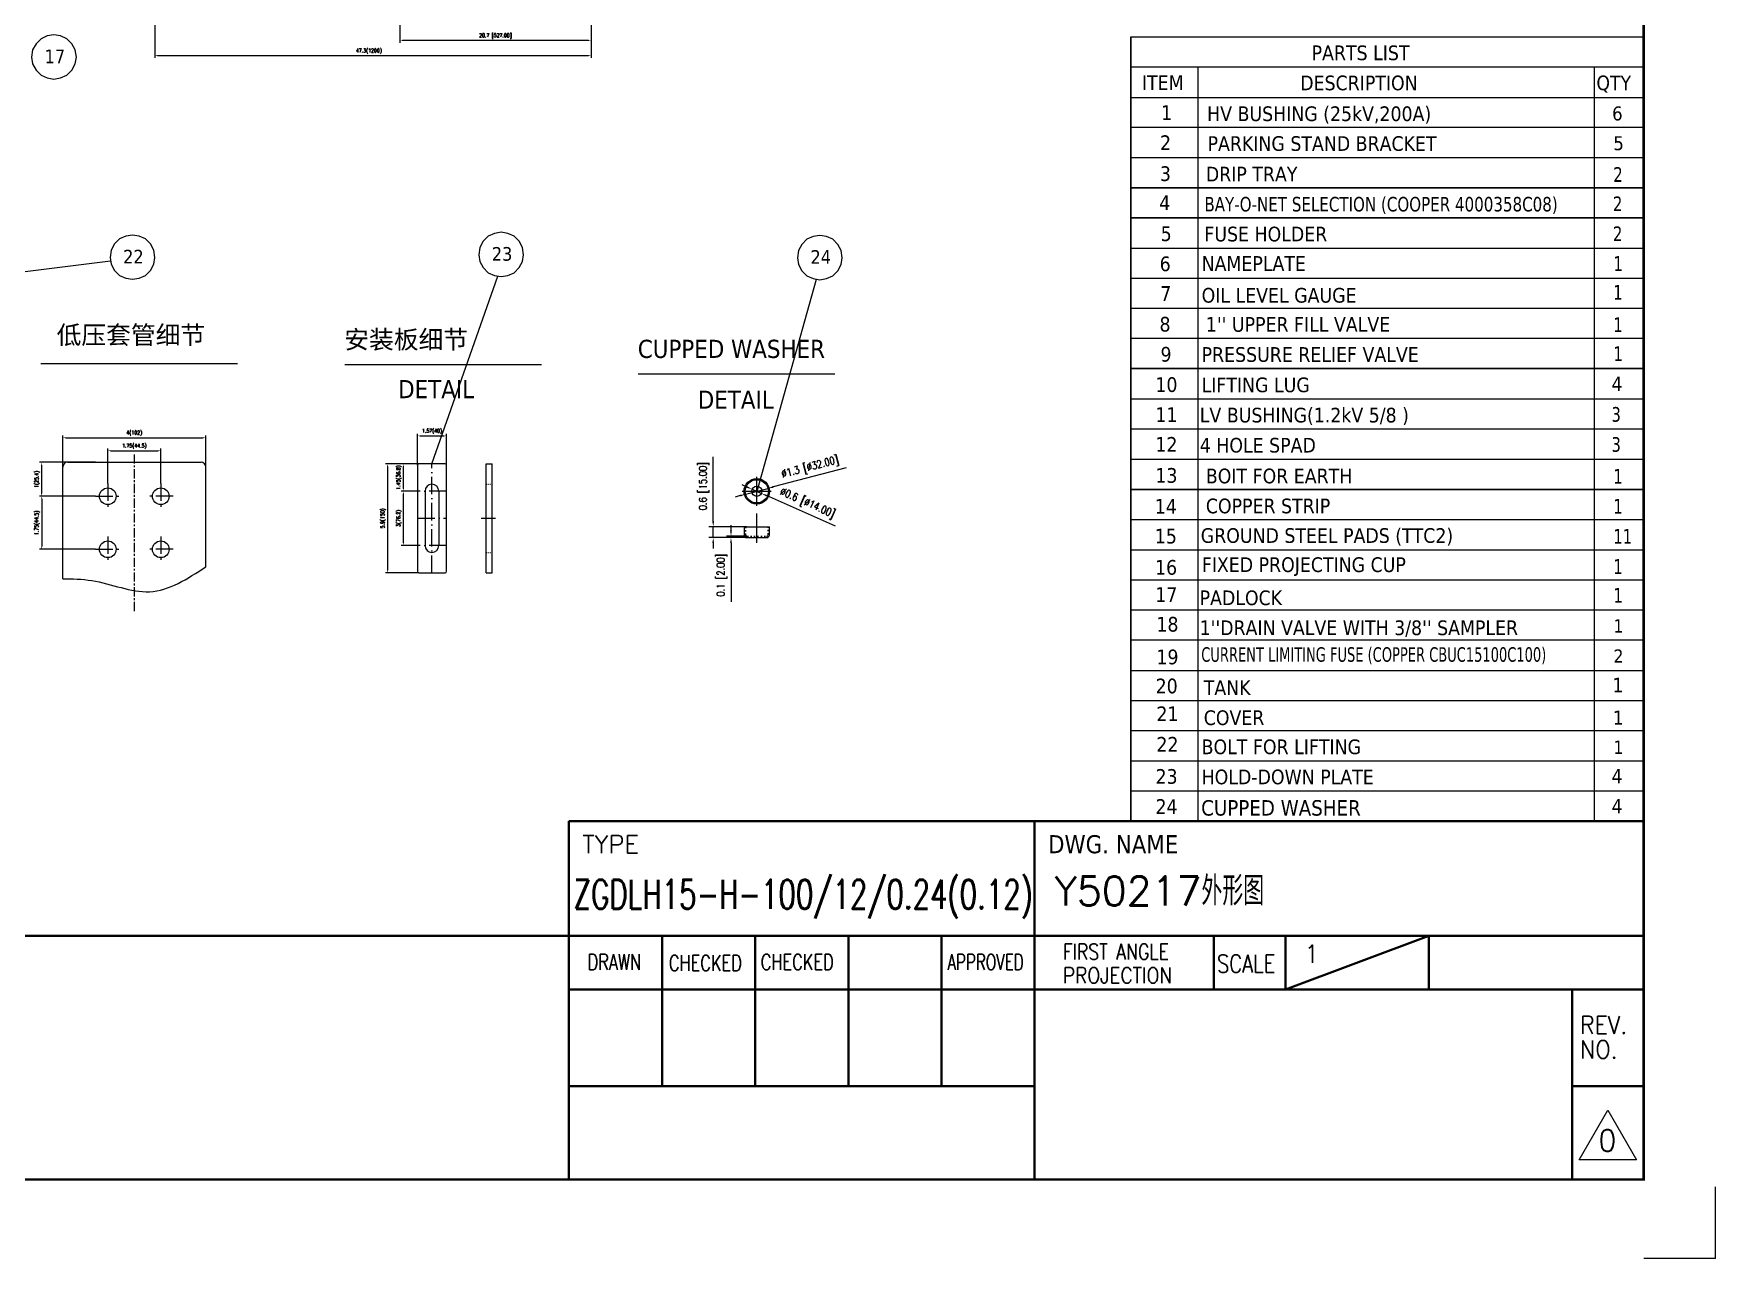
# Model space of a CAD drawing. Header units: millimetres. Extents: x 13152 to 58898, y -6229 to 3679.
# Drawn here: x 54267 to 58898, y -2182 to 1191 of the extents above; entities that cross this region are included whole.
import ezdxf

# ---------------------------------------------------------------- set-up
doc = ezdxf.new("R2010")
doc.units = ezdxf.units.MM
doc.header["$LTSCALE"] = 4
for name, pattern in [('ACAD_ISO03W100', [1.18, 0.47, -0.71]), ('ACAD_ISO10W100', [18, 12, -3, 0, -3]), ('CENTERX2', [101.6, 63.5, -12.7, 12.7, -12.7]), ('点画线', [18, 12, -2, 2, -2])]:
    doc.linetypes.add(name, pattern=pattern)
doc.layers.add('1', color=12, linetype='Continuous')
doc.layers.add('2', color=3, linetype='Continuous')
doc.layers.add('paper', color=254, linetype='Continuous', plot=False)
doc.layers.add('中心线层', color=1, linetype='点画线', lineweight=18, true_color=0xff0000)
doc.layers.add('标注、文本', color=3, linetype='Continuous', lineweight=25)
doc.layers.add('铁心', color=3, linetype='Continuous', lineweight=0)
doc.styles.add('ROMANS', font='romans.shx', dxfattribs={"bigfont": 'whgtxt.shx'})
doc.styles.get("Standard").update_dxf_attribs({"font": 'txt', "bigfont": 'gbcbig.shx'})
doc.styles.add('Tahoma$001', font='tahoma.ttf', dxfattribs={"height": 2.159784})
doc.styles.add('Tahoma_txtstyle_28.93_0_0', font='tahoma.ttf')
doc.styles.add('Tahoma_txtstyle_30.40_0_0', font='tahoma.ttf')
doc.styles.add('TH_GBDIM', font='romans.shx', dxfattribs={"width": 0.8, "bigfont": 'gbcbig.shx'})
doc.dimstyles.new('TH_GBDIM1', dxfattribs={"dimscale": 3, "dimtxt": 3.5, "dimasz": 2.5, "dimexe": 2, "dimexo": 0, "dimgap": 1.5, "dimtad": 1, "dimdec": 1, "dimlfac": 0.03937, "dimzin": 0, "dimdsep": 46, "dimtxsty": 'TH_GBDIM', "dimcen": 2.5, "dimclrd": 3, "dimclre": 256, "dimclrt": 2, "dimadec": 0, "dimazin": 0, "dimtfac": 0.714286, "dimtdec": 1, "dimtmove": 0, "dimatfit": 3, "dimfxl": 1, "dimtzin": 0, "dimlwd": -1, "dimlwe": -1, "dimarcsym": 0})

# ---------------------------------------------------------------- blocks, each defined once
blk = doc.blocks.new('*D297')
at = {"layer": 'Defpoints', "color": 0, "transparency": 16777216}
for p in [(55801.9, 1371.4), (55274.9, 1236.4), (55274.9, 1172.1)]:
    blk.add_point(p, dxfattribs=at)
at = {"layer": '标注、文本', "transparency": 16777216}
for p, q in [((55801.9, 1371.4), (55801.9, 1166.1)), ((55274.9, 1236.4), (55274.9, 1166.1))]:
    blk.add_line(p, q, dxfattribs=at)
at = {"layer": '标注、文本', "color": 3, "transparency": 16777216}
blk.add_line((55794.4, 1172.1), (55282.4, 1172.1), dxfattribs=at)
for points in [[(55282.4, 1173.4), (55282.4, 1170.9), (55274.9, 1172.1)], [(55794.4, 1173.4), (55794.4, 1170.9), (55801.9, 1172.1)]]:
    blk.add_solid(points, dxfattribs=at)
at = {"layer": '标注、文本', "color": 2, "transparency": 16777216, "insert": (55538.4, 1184.6), "char_height": 10.5, "attachment_point": 5, "style": 'TH_GBDIM'}
blk.add_mtext('20.7 [527.00]', dxfattribs=at)
blk = doc.blocks.new('*D278')
at = {"layer": 'Defpoints', "color": 0, "transparency": 16777216}
for p in [(55801.9, 1371.4), (54600, 1236.9), (54600, 1130.2)]:
    blk.add_point(p, dxfattribs=at)
at = {"layer": '标注、文本', "transparency": 16777216}
for p, q in [((55801.9, 1371.4), (55801.9, 1124.2)), ((54600, 1236.9), (54600, 1124.2))]:
    blk.add_line(p, q, dxfattribs=at)
at = {"layer": '标注、文本', "color": 3, "transparency": 16777216}
blk.add_line((55794.4, 1130.2), (54607.5, 1130.2), dxfattribs=at)
for points in [[(54607.5, 1131.5), (54607.5, 1129), (54600, 1130.2)], [(55794.4, 1131.5), (55794.4, 1129), (55801.9, 1130.2)]]:
    blk.add_solid(points, dxfattribs=at)
at = {"layer": '标注、文本', "color": 2, "transparency": 16777216, "insert": (55189.8, 1142.7), "char_height": 10.5, "attachment_point": 5, "style": 'TH_GBDIM'}
blk.add_mtext('47.3(1200)', dxfattribs=at)
blk = doc.blocks.new('*D305')
at = {"layer": 'Defpoints', "color": 0, "transparency": 16777216}
for p in [(54740.7, 78.2), (54346.8, -2.5), (54740.7, -2.6)]:
    blk.add_point(p, dxfattribs=at)
at = {"layer": '标注、文本', "transparency": 16777216}
for p, q in [((54346.8, -2.5), (54346.8, 84.2)), ((54740.7, -2.6), (54740.7, 84.2))]:
    blk.add_line(p, q, dxfattribs=at)
at = {"layer": '标注、文本', "color": 3, "transparency": 16777216}
blk.add_line((54354.3, 78.2), (54733.2, 78.2), dxfattribs=at)
for points in [[(54354.3, 79.4), (54354.3, 76.9), (54346.8, 78.2)], [(54733.2, 79.4), (54733.2, 76.9), (54740.7, 78.2)]]:
    blk.add_solid(points, dxfattribs=at)
at = {"layer": '标注、文本', "color": 2, "transparency": 16777216, "insert": (54543.7, 90.7), "char_height": 10.5, "attachment_point": 5, "style": 'TH_GBDIM'}
blk.add_mtext('4(102)', dxfattribs=at)
blk = doc.blocks.new('*D306')
at = {"layer": 'Defpoints', "color": 0, "transparency": 16777216}
for p in [(54288.8, 10.6), (54436.9, 10.6), (54436.9, -82.9)]:
    blk.add_point(p, dxfattribs=at)
at = {"layer": '标注、文本', "transparency": 16777216}
for p, q in [((54436.9, 10.6), (54282.8, 10.6)), ((54436.9, -82.9), (54282.8, -82.9))]:
    blk.add_line(p, q, dxfattribs=at)
at = {"layer": '标注、文本', "color": 3, "transparency": 16777216}
blk.add_line((54288.8, -75.4), (54288.8, 3.1), dxfattribs=at)
for points in [[(54287.5, 3.1), (54290, 3.1), (54288.8, 10.6)], [(54287.5, -75.4), (54290, -75.4), (54288.8, -82.9)]]:
    blk.add_solid(points, dxfattribs=at)
at = {"layer": '标注、文本', "color": 2, "transparency": 16777216, "insert": (54276.3, -36.1), "char_height": 10.5, "attachment_point": 5, "rotation": 90, "style": 'TH_GBDIM'}
blk.add_mtext('1(25.4)', dxfattribs=at)
blk = doc.blocks.new('*D307')
at = {"layer": 'Defpoints', "color": 0, "transparency": 16777216}
for p in [(54436.9, -82.9), (54288.8, -229), (54436.9, -229)]:
    blk.add_point(p, dxfattribs=at)
at = {"layer": '标注、文本', "transparency": 16777216}
for p, q in [((54436.9, -82.9), (54282.8, -82.9)), ((54436.9, -229), (54282.8, -229))]:
    blk.add_line(p, q, dxfattribs=at)
at = {"layer": '标注、文本', "color": 3, "transparency": 16777216}
blk.add_line((54288.8, -90.4), (54288.8, -221.5), dxfattribs=at)
for points in [[(54287.5, -90.4), (54290, -90.4), (54288.8, -82.9)], [(54287.5, -221.5), (54290, -221.5), (54288.8, -229)]]:
    blk.add_solid(points, dxfattribs=at)
at = {"layer": '标注、文本', "color": 2, "transparency": 16777216, "insert": (54276.3, -156), "char_height": 10.5, "attachment_point": 5, "rotation": 90, "style": 'TH_GBDIM'}
blk.add_mtext('1.75(44.5)', dxfattribs=at)
blk = doc.blocks.new('*D308')
at = {"layer": 'Defpoints', "color": 0, "transparency": 16777216}
for p in [(54616.9, 42.3), (54470.8, -47.7), (54616.9, -47.7)]:
    blk.add_point(p, dxfattribs=at)
at = {"layer": '标注、文本', "transparency": 16777216}
for p, q in [((54470.8, -47.7), (54470.8, 48.3)), ((54616.9, -47.7), (54616.9, 48.3))]:
    blk.add_line(p, q, dxfattribs=at)
at = {"layer": '标注、文本', "color": 3, "transparency": 16777216}
blk.add_line((54478.3, 42.3), (54609.4, 42.3), dxfattribs=at)
for points in [[(54478.3, 43.6), (54478.3, 41.1), (54470.8, 42.3)], [(54609.4, 43.6), (54609.4, 41.1), (54616.9, 42.3)]]:
    blk.add_solid(points, dxfattribs=at)
at = {"layer": '标注、文本', "color": 2, "transparency": 16777216, "insert": (54543.9, 54.8), "char_height": 10.5, "attachment_point": 5, "style": 'TH_GBDIM'}
blk.add_mtext('1.75(44.5)', dxfattribs=at)
blk = doc.blocks.new('*D309')
at = {"layer": 'Defpoints', "color": 0, "transparency": 16777216}
for p in [(55403.7, 83.2), (55323.7, 2.3), (55403.7, 2.3)]:
    blk.add_point(p, dxfattribs=at)
at = {"layer": '标注、文本', "transparency": 16777216}
for p, q in [((55323.7, 2.3), (55323.7, 89.2)), ((55403.7, 2.3), (55403.7, 89.2))]:
    blk.add_line(p, q, dxfattribs=at)
at = {"layer": '标注、文本', "color": 3, "transparency": 16777216}
blk.add_line((55331.2, 83.2), (55396.2, 83.2), dxfattribs=at)
for points in [[(55331.2, 84.4), (55331.2, 81.9), (55323.7, 83.2)], [(55396.2, 84.4), (55396.2, 81.9), (55403.7, 83.2)]]:
    blk.add_solid(points, dxfattribs=at)
at = {"layer": '标注、文本', "color": 2, "transparency": 16777216, "insert": (55363.7, 95.7), "char_height": 10.5, "attachment_point": 5, "style": 'TH_GBDIM'}
blk.add_mtext('1.57(40)', dxfattribs=at)
blk = doc.blocks.new('*D310')
at = {"layer": 'Defpoints', "color": 0, "transparency": 16777216}
for p in [(55241.7, 6.3), (55327.7, 6.3), (55327.7, -293.7)]:
    blk.add_point(p, dxfattribs=at)
at = {"layer": '标注、文本', "transparency": 16777216}
for p, q in [((55327.7, 6.3), (55235.7, 6.3)), ((55327.7, -293.7), (55235.7, -293.7))]:
    blk.add_line(p, q, dxfattribs=at)
at = {"layer": '标注、文本', "color": 3, "transparency": 16777216}
blk.add_line((55241.7, -286.2), (55241.7, -1.2), dxfattribs=at)
for points in [[(55240.5, -1.2), (55243, -1.2), (55241.7, 6.3)], [(55240.5, -286.2), (55243, -286.2), (55241.7, -293.7)]]:
    blk.add_solid(points, dxfattribs=at)
at = {"layer": '标注、文本', "color": 2, "transparency": 16777216, "insert": (55229.2, -143.7), "char_height": 10.5, "attachment_point": 5, "rotation": 90, "style": 'TH_GBDIM'}
blk.add_mtext('5.9(150)', dxfattribs=at)
blk = doc.blocks.new('*D311')
at = {"layer": 'Defpoints', "color": 0, "transparency": 16777216}
for p in [(55285.3, -68.7), (55323.7, -68.7), (55323.7, -218.7)]:
    blk.add_point(p, dxfattribs=at)
at = {"layer": '标注、文本', "transparency": 16777216}
for p, q in [((55323.7, -68.7), (55279.3, -68.7)), ((55323.7, -218.7), (55279.3, -218.7))]:
    blk.add_line(p, q, dxfattribs=at)
at = {"layer": '标注、文本', "color": 3, "transparency": 16777216}
blk.add_line((55285.3, -211.2), (55285.3, -76.2), dxfattribs=at)
for points in [[(55284.1, -76.2), (55286.6, -76.2), (55285.3, -68.7)], [(55284.1, -211.2), (55286.6, -211.2), (55285.3, -218.7)]]:
    blk.add_solid(points, dxfattribs=at)
at = {"layer": '标注、文本', "color": 2, "transparency": 16777216, "insert": (55272.8, -143.7), "char_height": 10.5, "attachment_point": 5, "rotation": 90, "style": 'TH_GBDIM'}
blk.add_mtext('3(76.2)', dxfattribs=at)
blk = doc.blocks.new('*D312')
at = {"layer": 'Defpoints', "color": 0, "transparency": 16777216}
for p in [(55285.3, 6.3), (55323.7, 6.3), (55323.7, -68.7)]:
    blk.add_point(p, dxfattribs=at)
at = {"layer": '标注、文本', "transparency": 16777216}
for p, q in [((55323.7, 6.3), (55279.3, 6.3)), ((55323.7, -68.7), (55279.3, -68.7))]:
    blk.add_line(p, q, dxfattribs=at)
at = {"layer": '标注、文本', "color": 3, "transparency": 16777216}
blk.add_line((55285.3, -61.2), (55285.3, -1.2), dxfattribs=at)
for points in [[(55284.1, -1.2), (55286.6, -1.2), (55285.3, 6.3)], [(55284.1, -61.2), (55286.6, -61.2), (55285.3, -68.7)]]:
    blk.add_solid(points, dxfattribs=at)
at = {"layer": '标注、文本', "color": 2, "transparency": 16777216, "insert": (55272.8, -31.2), "char_height": 10.5, "attachment_point": 5, "rotation": 90, "style": 'TH_GBDIM'}
blk.add_mtext('1.45(36.8)', dxfattribs=at)
blk = doc.blocks.new('*D230')
at = {"layer": 'Defpoints', "color": 0, "transparency": 16777216}
for p in [(33228.4, 4.8), (33197.5, -3.3)]:
    blk.add_point(p, dxfattribs=at)
at = {"layer": '标注、文本', "color": 3, "transparency": 16777216}
for p, q in [((33336.3, 33.3), (33235.7, 6.7)), ((33197.5, -3.3), (33228.4, 4.8)), ((33190.2, -5.2), (33183, -7.1))]:
    blk.add_line(p, q, dxfattribs=at)
for points in [[(33235.4, 8), (33236, 5.5), (33228.4, 4.8)], [(33189.9, -4), (33190.6, -6.4), (33197.5, -3.3)]]:
    blk.add_solid(points, dxfattribs=at)
at = {"layer": '标注、文本', "color": 2, "transparency": 16777216, "insert": (33286.5, 33.1), "char_height": 10.5, "attachment_point": 5, "rotation": 14.7739, "style": 'TH_GBDIM'}
blk.add_mtext('∅1.3 [∅32.00]', dxfattribs=at)
blk = doc.blocks.new('*D231')
at = {"layer": 'Defpoints', "color": 0, "transparency": 16777216}
for p in [(33206.6, 3.6), (33219.4, -2.1)]:
    blk.add_point(p, dxfattribs=at)
at = {"layer": '标注、文本', "color": 3, "transparency": 16777216}
for p, q in [((33199.7, 6.6), (33192.8, 9.6)), ((33206.6, 3.6), (33219.4, -2.1)), ((33321.5, -47.2), (33226.2, -5.1))]:
    blk.add_line(p, q, dxfattribs=at)
for points in [[(33200.2, 7.8), (33199.2, 5.5), (33206.6, 3.6)], [(33226.7, -4), (33225.7, -6.2), (33219.4, -2.1)]]:
    blk.add_solid(points, dxfattribs=at)
at = {"layer": '标注、文本', "color": 2, "transparency": 16777216, "insert": (33282.3, -16.2), "char_height": 10.5, "attachment_point": 5, "rotation": 336.167, "style": 'TH_GBDIM'}
blk.add_mtext('∅0.6 [∅14.00]', dxfattribs=at)
blk = doc.blocks.new('*D232')
at = {"layer": 'Defpoints', "color": 0, "transparency": 16777216}
for p in [(33153, -48), (33199.5, -48), (33199.5, -63)]:
    blk.add_point(p, dxfattribs=at)
at = {"layer": '标注、文本', "color": 3, "transparency": 16777216}
for p, q in [((33153, -40.5), (33153, 48.4)), ((33153, -63), (33153, -48)), ((33153, -70.5), (33153, -78))]:
    blk.add_line(p, q, dxfattribs=at)
at = {"layer": '标注、文本', "transparency": 16777216}
for p, q in [((33199.5, -48), (33147, -48)), ((33199.5, -63), (33147, -63))]:
    blk.add_line(p, q, dxfattribs=at)
at = {"layer": '标注、文本', "color": 3, "transparency": 16777216}
for points in [[(33151.7, -40.5), (33154.2, -40.5), (33153, -48)], [(33151.7, -70.5), (33154.2, -70.5), (33153, -63)]]:
    blk.add_solid(points, dxfattribs=at)
at = {"layer": '标注、文本', "color": 2, "transparency": 16777216, "insert": (33140.5, 7.7), "char_height": 10.5, "attachment_point": 5, "rotation": 90, "style": 'TH_GBDIM'}
blk.add_mtext('0.6 [15.00]', dxfattribs=at)
blk = doc.blocks.new('*D233')
at = {"layer": 'Defpoints', "color": 0, "transparency": 16777216}
for p in [(33177.5, -63), (33199.5, -61), (33199.5, -63)]:
    blk.add_point(p, dxfattribs=at)
at = {"layer": '标注、文本', "color": 3, "transparency": 16777216}
for p, q in [((33177.5, -53.5), (33177.5, -46)), ((33177.5, -61), (33177.5, -63)), ((33177.5, -70.5), (33177.5, -151.4))]:
    blk.add_line(p, q, dxfattribs=at)
at = {"layer": '标注、文本', "transparency": 16777216}
for p, q in [((33199.5, -61), (33171.5, -61)), ((33199.5, -63), (33171.5, -63))]:
    blk.add_line(p, q, dxfattribs=at)
at = {"layer": '标注、文本', "color": 3, "transparency": 16777216}
for points in [[(33176.2, -53.5), (33178.7, -53.5), (33177.5, -61)], [(33176.2, -70.5), (33178.7, -70.5), (33177.5, -63)]]:
    blk.add_solid(points, dxfattribs=at)
at = {"layer": '标注、文本', "color": 2, "transparency": 16777216, "insert": (33165, -114.7), "char_height": 10.5, "attachment_point": 5, "rotation": 90, "style": 'TH_GBDIM'}
blk.add_mtext('0.1 [2.00]', dxfattribs=at)
blk = doc.blocks.new('222')
at = {"layer": '标注、文本', "color": 1, "linetype": 'ACAD_ISO10W100', "lineweight": 18}
for p, q in [((33192.97, 0.76), (33232.97, 0.76)), ((33212.97, -19.24), (33212.97, 20.76)), ((33212.97, -69.96), (33212.97, -29.96))]:
    blk.add_line(p, q, dxfattribs=at)
at = {"layer": '标注、文本'}
for p, q in [((33195.47, -47.95), (33230.47, -47.95)), ((33195.47, -47.95), (33195.47, -58.95)), ((33199.47, -62.95), (33226.47, -62.95)), ((33230.47, -58.95), (33230.47, -47.95))]:
    blk.add_line(p, q, dxfattribs=at)
at = {"layer": '标注、文本', "color": 2, "linetype": 'ACAD_ISO03W100', "lineweight": 18}
for p, q in [((33197.47, -47.95), (33197.47, -58.95)), ((33199.47, -60.95), (33226.47, -60.95)), ((33228.47, -58.95), (33228.47, -47.95))]:
    blk.add_line(p, q, dxfattribs=at)
at = {"layer": '标注、文本'}
for radius in [17.5, 16, 7]:
    blk.add_circle((33212.97, 0.76), radius, dxfattribs=at)
for centre, start, end in [((33199.47, -58.95), 180, 270), ((33226.47, -58.95), 270, 0)]:
    blk.add_arc(centre, 4, start, end, dxfattribs=at)
at = {"layer": '标注、文本', "color": 2, "linetype": 'ACAD_ISO03W100', "lineweight": 18}
for centre, start, end in [((33199.47, -58.95), 180, 270), ((33226.47, -58.95), 270, 0)]:
    blk.add_arc(centre, 2, start, end, dxfattribs=at)
at = {"layer": '标注、文本'}
for base, p1, p2, picture, middle in [((33152.98, -47.95), (33199.47, -62.95), (33199.47, -47.95), '*D232', (33140.48, 7.75)), ((33177.47, -62.95), (33199.47, -60.95), (33199.47, -62.95), '*D233', (33164.97, -114.65))]:
    dim = blk.add_linear_dim(base=base, p1=p1, p2=p2, angle=90, dimstyle='TH_GBDIM1', dxfattribs=at)
    dim.commit()
    dim.dimension.update_dxf_attribs({"geometry": picture, "text_midpoint": middle})
for p1, p2, picture, middle in [((33197.5, -3.32), (33228.44, 4.84), '*D230', (33286.46, 33.06)), ((33206.56, 3.58), (33219.37, -2.07), '*D231', (33282.32, -16.22))]:
    dim = blk.add_diameter_dim_2p(p1=p1, p2=p2, dimstyle='TH_GBDIM1', dxfattribs=at)
    dim.commit()
    dim.dimension.update_dxf_attribs({"geometry": picture, "text_midpoint": middle})

msp = doc.modelspace()

# ---------------------------------------------------------------- linework, layer by layer
at = {"layer": '1', "color": 1, "linetype": 'CENTERX2', "lineweight": 13, "ltscale": 0.1}
msp.add_line((54543.89, 32.43), (54543.81, -399.53), dxfattribs=at)
at = {"layer": '1', "color": 0, "lineweight": 40}
for p, q in [((55740.74, -977.76), (57288.35, -977.76)), ((55740.85, -977.76), (58700.95, -977.76)), ((55740.85, -977.76), (55740.85, -1964.46)), ((57023.56, -977.76), (57023.56, -1964.46)), ((51123.1, -1293.5), (58700.95, -1293.5)), ((55997.39, -1293.5), (55997.39, -1707.28)), ((56253.94, -1293.5), (56253.94, -1707.28)), ((56510.48, -1293.5), (56510.48, -1707.28)), ((56767.02, -1293.5), (56767.02, -1707.28)), ((57516.91, -1293.5), (57516.91, -1441.51)), ((58108.93, -1293.5), (57714.25, -1441.51)), ((57714.25, -1293.5), (57714.25, -1441.51)), ((58108.93, -1293.5), (58108.93, -1441.51)), ((55740.85, -1441.51), (57023.56, -1441.51)), ((57023.56, -1441.51), (58700.95, -1441.51)), ((58503.61, -1441.51), (58503.61, -1964.46)), ((55740.85, -1707.28), (57023.56, -1707.28)), ((55740.85, -1963.82), (55740.85, -1707.28)), ((58503.61, -1707.28), (58700.95, -1707.28))]:
    msp.add_line(p, q, dxfattribs=at)
at = {"layer": '1', "color": 0, "lineweight": 40, "const_width": 6.91}
msp.add_lwpolyline([(51123.1, -1964.46), (58700.95, -1964.46), (58700.95, 3482.13), (51123.1, 3482.13), (51123.1, -1964.46)], dxfattribs=at)
at = {"layer": '2', "lineweight": 13}
for p, q in [((58523.35, -1910.16), (58602.28, -1773.44)), ((58602.28, -1773.44), (58681.22, -1910.16)), ((58681.22, -1910.16), (58523.35, -1910.16))]:
    msp.add_line(p, q, dxfattribs=at)
at = {"layer": 'paper', "lineweight": 13}
for q in [(58898.29, -1984.19), (58700.95, -2181.53)]:
    msp.add_line((58898.29, -2181.53), q, dxfattribs=at)
at = {"layer": '中心线层', "lineweight": 13}
for p, q in [((54436.91, -82.93), (54504.76, -82.93)), ((54470.83, -47.65), (54470.83, -117.34)), ((54650.83, -82.97), (54582.98, -82.95)), ((54616.92, -47.68), (54616.89, -117.36)), ((54436.91, -229.04), (54504.76, -229.04)), ((54470.83, -193.76), (54470.83, -263.44)), ((54650.78, -229.07), (54582.93, -229.05)), ((54616.87, -193.78), (54616.85, -263.46))]:
    msp.add_line(p, q, dxfattribs=at)
at = {"layer": '标注、文本', "lineweight": 13}
for p, q in [((54359.89, 10.64), (54727.6, 10.64)), ((54346.74, -309.89), (54346.75, -2.5)), ((54740.69, -277.5), (54740.74, -2.5)), ((57288.35, -950.57), (57288.35, -561.76))]:
    msp.add_line(p, q, dxfattribs=at)
at = {"layer": '标注、文本'}
for p, q in [((55323.65, 2.33), (55323.65, -289.67)), ((55399.65, 6.33), (55327.65, 6.33)), ((55403.65, -289.67), (55403.65, 2.33)), ((55513.16, -293.67), (55513.16, 6.33)), ((55513.16, 6.33), (55529.16, 6.33)), ((55529.16, -293.67), (55529.16, 6.33)), ((55344.65, -68.67), (55344.65, -218.67)), ((55382.65, -68.67), (55382.65, -218.67)), ((55327.65, -293.67), (55399.65, -293.67)), ((55513.16, -293.67), (55529.16, -293.67))]:
    msp.add_line(p, q, dxfattribs=at)
at = {"layer": '标注、文本', "color": 1, "linetype": 'ACAD_ISO10W100', "lineweight": 18}
for p, q in [((55363.65, -293.67), (55363.65, 6.33)), ((55403.65, -68.67), (55323.65, -68.67)), ((55323.65, -143.67), (55403.65, -143.67)), ((55498.75, -143.67), (55538.75, -143.67)), ((55403.65, -218.67), (55323.65, -218.67))]:
    msp.add_line(p, q, dxfattribs=at)
at = {"layer": '标注、文本', "color": 2, "linetype": 'ACAD_ISO03W100', "lineweight": 18}
for p, q in [((55513.16, -49.67), (55529.16, -49.67)), ((55513.16, -237.67), (55529.16, -237.67))]:
    msp.add_line(p, q, dxfattribs=at)
at = {"layer": '标注、文本', "lineweight": 13}
for centre in [(54470.83, -82.93), (54616.9, -82.96), (54470.83, -229.04), (54616.86, -229.06)]:
    msp.add_circle(centre, 22.98, dxfattribs=at)
for centre, start, end in [((54359.89, -2.5), 90, 180), ((54727.6, -2.5), 0, 90)]:
    msp.add_arc(centre, 13.13, start, end, dxfattribs=at)
at = {"layer": '标注、文本'}
for centre, radius, start, end in [((55327.65, 2.33), 4, 90, 180), ((55399.65, 2.33), 4, 0, 90), ((55363.65, -68.67), 19, 0, 180), ((55363.65, -218.67), 19, 180, 0), ((55327.65, -289.67), 4, 180, 270), ((55399.65, -289.67), 4, 270, 0)]:
    msp.add_arc(centre, radius, start, end, dxfattribs=at)
at = {"layer": '标注、文本', "lineweight": 13}
msp.add_open_spline([(54346.71, -309.89), (54373.51, -310.28), (54454.06, -311.44), (54590.95, -374.15), (54690.01, -310.21), (54740.69, -277.5)], degree=3, knots=[0, 0, 0, 0, 73.6094398, 221.2812779, 375.9462142, 375.9462142, 375.9462142, 375.9462142], dxfattribs=at)
at = {"layer": '铁心', "lineweight": 13}
for p, q in [((54827.76, 281.54), (54286.26, 281.54)), ((55664.93, 278.61), (55123.43, 278.61)), ((56473.27, 252.97), (55931.77, 252.97))]:
    msp.add_line(p, q, dxfattribs=at)
for points in [[(54384.42, 1126.06), (54381.11, 1145.93), (54372.07, 1163.1), (54358.22, 1176.96), (54341.05, 1184.49), (54322.68, 1187.8), (54304, 1184.49), (54287.14, 1176.96), (54273.28, 1163.1), (54263.94, 1145.93), (54260.93, 1126.06), (54263.94, 1107.38), (54273.28, 1090.52), (54287.14, 1076.66), (54304, 1068.83), (54322.68, 1065.82), (54341.05, 1068.83), (54358.22, 1076.66), (54372.07, 1090.52), (54381.11, 1107.38)], [(54600.61, 574.67), (54597.3, 594.55), (54588.26, 611.71), (54574.41, 625.57), (54557.24, 633.1), (54538.87, 636.41), (54520.19, 633.1), (54503.33, 625.57), (54489.47, 611.71), (54480.14, 594.55), (54477.12, 574.67), (54480.14, 555.99), (54489.47, 539.13), (54503.33, 525.27), (54520.19, 517.44), (54538.87, 514.43), (54557.24, 517.44), (54574.41, 525.27), (54588.26, 539.13), (54597.3, 555.99)], [(55616.02, 582.1), (55612.71, 601.98), (55603.67, 619.14), (55589.82, 633), (55572.65, 640.53), (55554.28, 643.84), (55535.61, 640.53), (55518.74, 633), (55504.88, 619.14), (55495.55, 601.98), (55492.54, 582.1), (55495.55, 563.42), (55504.88, 546.56), (55518.74, 532.7), (55535.61, 524.87), (55554.28, 521.86), (55572.65, 524.87), (55589.82, 532.7), (55603.67, 546.56), (55612.71, 563.42)], [(56493.68, 573.65), (56490.36, 593.52), (56481.33, 610.69), (56467.47, 624.55), (56450.3, 632.08), (56431.93, 635.39), (56413.26, 632.08), (56396.39, 624.55), (56382.54, 610.69), (56373.2, 593.52), (56370.19, 573.65), (56373.2, 554.97), (56382.54, 538.11), (56396.39, 524.25), (56413.26, 516.42), (56431.93, 513.41), (56450.3, 516.42), (56467.47, 524.25), (56481.33, 538.11), (56490.36, 554.97)]]:
    msp.add_lwpolyline(points, close=True, dxfattribs=at)
for points in [[(57288.35, -977.76), (57288.35, 1182.19)], [(57288.35, 1182.19), (58700.95, 1182.19), (58700.95, 1099.34)], [(57288.35, 1182.19), (57288.35, 1099.34), (57288.35, 1099.34)], [(57288.35, 1099.34), (58700.95, 1099.34), (58700.95, 1014.77)], [(57288.35, 1099.34), (57288.35, 1014.77), (58700.95, 1014.77)], [(57472.96, 1099.34), (57472.96, 1014.77), (57472.96, 1014.77)], [(58564.04, 1099.34), (58564.04, -977.76)], [(57288.35, 268.43), (58700.95, 268.43), (58700.95, 1014.77)], [(57288.35, 1014.77), (57288.35, 268.43)], [(57472.96, 1014.77), (57472.96, 268.43)], [(58700.95, 932.26), (57288.35, 932.26), (57288.35, 932.26)], [(58700.95, 849.41), (57288.35, 849.41), (57288.35, 849.41)], [(57288.35, 766.56), (58700.95, 766.56), (58700.95, 684.06)], [(57288.35, 766.56), (57288.35, 684.06), (58700.95, 684.06)], [(58700.95, 766.56), (57288.35, 766.56), (57288.35, 766.56)], [(57288.35, 101.36), (57288.35, 766.56), (57288.35, 766.56)], [(57472.96, 766.56), (57472.96, 684.06), (57472.96, 684.06)], [(57288.35, 684.06), (57288.35, -977.76)], [(58700.95, 684.06), (57288.35, 684.06), (57288.35, 684.06)], [(57472.96, 684.06), (57472.96, -977.76)], [(53742.02, 473.41), (54478.63, 565.33), (54478.63, 565.33)], [(58700.95, 599.49), (57288.35, 599.49), (57288.35, 599.49)], [(58700.95, 599.49), (57288.35, 599.49), (57288.35, 599.49)], [(58700.95, -812.06), (58700.95, 601.21)], [(55363.65, 6.33), (55544.94, 523.37), (55544.94, 523.37)], [(56258.98, -69.13), (56422.6, 514.91), (56422.6, 514.91)], [(58700.95, 516.64), (57288.35, 516.64), (57288.35, 516.64)], [(58700.95, 516.64), (57288.35, 516.64), (57288.35, 516.64)], [(58700.95, 434.13), (57288.35, 434.13), (57288.35, 434.13)], [(58700.95, 434.13), (57288.35, 434.13)], [(58700.95, 351.28), (57288.35, 351.28), (57288.35, 351.28)], [(58700.95, 351.28), (57288.35, 351.28), (57288.35, 351.28)], [(58700.95, 268.43), (57288.35, 268.43), (57288.35, 268.43)], [(58700.95, 184.21), (57288.35, 184.21), (57288.35, 184.21)], [(58700.95, 101.36), (57288.35, 101.36), (57288.35, 101.36)], [(58700.95, 18.51), (57288.35, 18.51), (57288.35, 18.51)], [(58700.95, -64), (57288.35, -64)], [(57288.35, -977.76), (57288.35, -64), (58700.95, -64)], [(57288.35, -64), (57288.35, -977.76)], [(57472.96, -64), (57472.96, -977.76)], [(58700.95, -148.23), (57288.35, -148.23)], [(58700.95, -231.08), (57288.35, -231.08)], [(58700.95, -313.93), (57288.35, -313.93)], [(58700.95, -396.43), (57288.35, -396.43)], [(58700.95, -479.28), (57288.35, -479.28), (57288.35, -479.28)], [(58700.95, -563.85), (57288.35, -563.85), (57288.35, -563.85)], [(58700.95, -646.36), (57288.35, -646.36), (57288.35, -646.36)], [(58700.95, -729.21), (57288.35, -729.21), (57288.35, -729.21)], [(58700.95, -812.06), (57288.35, -812.06), (57288.35, -812.06)], [(58700.95, -894.91), (57288.35, -894.91), (57288.35, -894.91)], [(58700.95, -977.76), (57288.35, -977.76), (57288.35, -977.76)]]:
    msp.add_lwpolyline(points, dxfattribs=at)

# ---------------------------------------------------------------- block references
at = {"layer": '标注、文本', "xscale": 2, "yscale": 2, "zscale": 2}
msp.add_blockref('222', (-10167.72, -70.84), dxfattribs=at)

# ---------------------------------------------------------------- texts
at = {"layer": '1', "color": 4, "lineweight": 13, "width": 0.7}
msp.add_text('ZGDLH15-H-100/12/0.24(0.12)', height=80, dxfattribs=at).set_placement((55753.94, -1218.89))
at = {"layer": '1', "color": 4, "lineweight": 13}
msp.add_text('Y50217外形图', height=80, dxfattribs=at).set_placement((57078.21, -1209.57))
at = {"layer": '2', "lineweight": 13, "style": 'ROMANS'}
for s, height, p in [('TYPE', 49.335, (55777.78, -1065.99)), ('1', 49.34, (57765.52, -1367.75))]:
    msp.add_text(s, height=height, dxfattribs=at).set_placement(p)
for s, height, width, p in [('FIRST ANGLE', 43.4148, 0.8, (57101.45, -1359)), ('DRAWN', 43.415, 0.75, (55792.27, -1387.27)), ('CHECKED', 43.415, 0.75, (56016.27, -1390.02)), ('CHECKED', 43.415, 0.75, (56269.3, -1387.27)), ('APPROVED', 43.415, 0.7, (56783.68, -1387.27)), ('PROJECTION', 43.415, 0.86, (57101.45, -1424.07)), ('SCALE', 49.335, 0.8, (57525.63, -1394.77)), ('REV.', 49.335, 0.9, (58526.05, -1563.61)), ('NO.', 49.335, 0.9, (58526.05, -1630.89))]:
    msp.add_text(s, height=height, dxfattribs=dict(at, width=width)).set_placement(p)
at = {"layer": '2', "color": 4, "lineweight": 13, "style": 'ROMANS'}
msp.add_text('0', height=59.2, dxfattribs=at).set_placement((58575.77, -1886.48))
at = {"layer": '铁心', "lineweight": 13}
for s, height, style, p in [('PARTS LIST', 40.487, 'Tahoma_txtstyle_30.40_0_0', (57786.33, 1117.9)), ('17', 37.589, 'Tahoma$001', (54297, 1109.63)), ('ITEM', 40.487, 'Tahoma_txtstyle_30.40_0_0', (57318.95, 1036.08)), ('DESCRIPTION', 40.487, 'Tahoma_txtstyle_30.40_0_0', (57754.99, 1035.05)), ('QTY', 40.309, 'Tahoma$001', (58570.66, 1035.24)), ('1', 40.49, 'Tahoma_txtstyle_30.40_0_0', (57371.89, 953.23)), (' HV BUSHING (25kV,200A)', 40.487, 'Tahoma_txtstyle_30.40_0_0', (57483.36, 950.18)), ('6', 38.52, 'Tahoma_txtstyle_28.93_0_0', (58613.97, 952.03)), ('2', 40.49, 'Tahoma_txtstyle_30.40_0_0', (57368.8, 870.38)), ('PARKING STAND BRACKET', 40.487, 'Tahoma_txtstyle_30.40_0_0', (57499.8, 868.14)), ('5', 38.52, 'Tahoma$001', (58617.41, 870.04)), ('3', 40.49, 'Tahoma_txtstyle_30.40_0_0', (57368.45, 785.13)), ('DRIP TRAY ', 40.487, 'Tahoma_txtstyle_30.40_0_0', (57494.99, 783.9)), ('4', 40.49, 'Tahoma_txtstyle_30.40_0_0', (57366.73, 705.03)), ('5', 40.49, 'Tahoma_txtstyle_30.40_0_0', (57370.63, 619.77)), ('FUSE HOLDER', 40.487, 'Tahoma_txtstyle_30.40_0_0', (57490.97, 618.84)), ('23', 37.589, 'Tahoma$001', (55528.6, 565.68)), ('22', 37.589, 'Tahoma$001', (54513.19, 558.25)), ('24', 37.589, 'Tahoma$001', (56406.25, 557.22)), ('6', 40.49, 'Tahoma_txtstyle_30.40_0_0', (57367.83, 536.92)), ('NAMEPLATE', 40.487, 'Tahoma_txtstyle_30.40_0_0', (57483.36, 537.78)), ('7', 40.49, 'Tahoma_txtstyle_30.40_0_0', (57369.57, 455.1)), ('OIL LEVEL GAUGE ', 40.487, 'Tahoma_txtstyle_30.40_0_0', (57483.36, 450.25)), ('低压套管细节', 50, 'Tahoma$001', (54329.92, 336.24)), ('安装板细节', 50, 'Tahoma$001', (55122.18, 323.61)), ('8', 40.49, 'Tahoma_txtstyle_30.40_0_0', (57367.41, 370.53)), ("1'' UPPER FILL VALVE", 40.487, 'Tahoma_txtstyle_30.40_0_0', (57494.99, 369.99)), ('CUPPED WASHER', 50, 'Tahoma$001', (55930.52, 297.97)), ('9', 40.49, 'Tahoma_txtstyle_30.40_0_0', (57370.17, 287.85)), ('PRESSURE RELIEF VALVE', 40.487, 'Tahoma_txtstyle_30.40_0_0', (57483.36, 287.16)), ('DETAIL', 50, 'Tahoma$001', (55270.5, 187.03)), ('10', 40.487, 'Tahoma_txtstyle_30.40_0_0', (57356.08, 204.32)), ('LIFTING LUG', 40.487, 'Tahoma_txtstyle_30.40_0_0', (57483.36, 203.58)), ('4', 39.74, 'Tahoma$001', (58612.59, 206.89)), ('DETAIL', 50, 'Tahoma$001', (56095.64, 158.05)), ('11', 40.487, 'Tahoma_txtstyle_30.40_0_0', (57356.08, 121.47)), ('LV BUSHING(1.2kV 5/8 )', 40.487, 'Tahoma_txtstyle_30.40_0_0', (57478.3, 120.27)), ('12', 40.487, 'Tahoma_txtstyle_30.40_0_0', (57356.08, 39.65)), ('4 HOLE SPAD', 40.487, 'Tahoma_txtstyle_30.40_0_0', (57478.3, 37.42)), ('13', 40.487, 'Tahoma_txtstyle_30.40_0_0', (57356.08, -45.78)), ('BOIT FOR EARTH', 40.487, 'Tahoma_txtstyle_30.40_0_0', (57494.99, -47.35)), ('14', 40.487, 'Tahoma_txtstyle_30.40_0_0', (57354.53, -130.9)), ('COPPER STRIP', 40.487, 'Tahoma_txtstyle_30.40_0_0', (57494.99, -129.86)), ('15', 40.487, 'Tahoma_txtstyle_30.40_0_0', (57354.53, -213)), ('GROUND STEEL PADS (TTC2)', 40.487, 'Tahoma_txtstyle_30.40_0_0', (57480.95, -211.31)), ('16', 40.487, 'Tahoma_txtstyle_30.40_0_0', (57355.09, -298.95)), ('FIXED PROJECTING CUP', 40.487, 'Tahoma_txtstyle_30.40_0_0', (57483.94, -291.55)), ('17', 40.487, 'Tahoma_txtstyle_30.40_0_0', (57355.85, -373.86)), ('PADLOCK', 40.487, 'Tahoma_txtstyle_30.40_0_0', (57477.86, -382.83)), ('18', 40.487, 'Tahoma_txtstyle_30.40_0_0', (57358.91, -455.62)), ("1''DRAIN VALVE WITH 3/8'' SAMPLER ", 40.487, 'Tahoma_txtstyle_30.40_0_0', (57477.86, -465.34)), ('1', 36.33, 'Tahoma$001', (58617.75, -458.31)), ('19', 40.487, 'Tahoma_txtstyle_30.40_0_0', (57358.91, -545.62)), ('2', 36.33, 'Tahoma$001', (58617.75, -541.16)), ('20', 40.487, 'Tahoma_txtstyle_30.40_0_0', (57356.75, -625.58)), ('TANK', 40.487, 'Tahoma_txtstyle_30.40_0_0', (57489.25, -630.16)), ('1', 40.49, 'Tahoma_txtstyle_30.40_0_0', (58614.97, -623.31)), ('21', 40.487, 'Tahoma_txtstyle_30.40_0_0', (57358.91, -702.25)), ('COVER', 40.487, 'Tahoma_txtstyle_30.40_0_0', (57489.25, -713.01)), ('1', 38.38, 'Tahoma$001', (58616.25, -711.85)), ('22', 40.487, 'Tahoma_txtstyle_30.40_0_0', (57358.91, -786.26)), ('BOLT FOR LIFTING', 40.487, 'Tahoma_txtstyle_30.40_0_0', (57483.36, -793.15)), ('1', 36.57, 'Tahoma$001', (58617.75, -792.46)), ('23', 40.487, 'Tahoma_txtstyle_30.40_0_0', (57356.39, -874.7)), ('HOLD-DOWN PLATE', 40.487, 'Tahoma_txtstyle_30.40_0_0', (57483.36, -876)), ('4', 39.74, 'Tahoma$001', (58612.59, -873.59)), ('24', 40.487, 'Tahoma_txtstyle_30.40_0_0', (57356.39, -957.55)), ('CUPPED WASHER', 42.6179, 'Tahoma_txtstyle_30.40_0_0', (57482.1, -962.29)), ('4', 39.74, 'Tahoma$001', (58612.59, -956.44)), ('DWG. NAME', 49.845, 'Tahoma_txtstyle_30.40_0_0', (57060.49, -1065.99))]:
    msp.add_text(s, height=height, dxfattribs=dict(at, style=style)).set_placement(p)
at = {"layer": '铁心', "lineweight": 13, "style": 'Tahoma_txtstyle_30.40_0_0'}
for s, height, width, p in [('2', 40.49, 0.85, (58617.26, 782.87)), ('BAY-O-NET SELECTION (COOPER 4000358C08)', 40, 0.88, (57490.97, 701.35)), ('2', 40.49, 0.85, (58616.25, 702.16)), ('2', 40.49, 0.85, (58616.25, 619.66)), ('1', 40.49, 0.85, (58617.75, 537.78)), ('1', 40.49, 0.85, (58617.1, 458.25)), ('1', 40.49, 0.85, (58617.26, 368.96)), ('1', 40.49, 0.85, (58617.75, 289.4)), ('3', 40.49, 0.85, (58612.1, 122.33)), ('3', 40.49, 0.85, (58612.1, 39.48)), ('1', 40.49, 0.85, (58617.26, -48.38)), ('1', 40.49, 0.85, (58617.26, -130.89)), ('11', 40.487, 0.85, (58617.26, -213.74)), ('1', 40.49, 0.85, (58617.26, -296.59)), ('1', 40.49, 0.85, (58617.75, -375.98)), ('CURRENT LIMITING FUSE (COPPER CBUC15100C100) ', 40, 0.76, (57482.41, -538.62))]:
    msp.add_text(s, height=height, dxfattribs=dict(at, width=width)).set_placement(p)

# ---------------------------------------------------------------- dimensions: what is measured, and where the dimension line sits
at = {"layer": '标注、文本'}
dim = msp.add_linear_dim(base=(54599.97, 1130.24), p1=(55801.86, 1371.43), p2=(54599.97, 1236.89), text='47.3(1200)', dimstyle='TH_GBDIM1', dxfattribs=at)
dim.commit()
dim.dimension.update_dxf_attribs({"geometry": '*D278', "text_midpoint": (55189.79, 1130.24), "dimtype": 160})
dim = msp.add_linear_dim(base=(55274.86, 1172.11), p1=(55801.86, 1371.43), p2=(55274.86, 1236.43), dimstyle='TH_GBDIM1', dxfattribs=at)
dim.commit()
dim.dimension.update_dxf_attribs({"geometry": '*D297', "text_midpoint": (55538.36, 1184.61)})
for base, p1, p2, text, picture, middle in [((54740.74, 78.19), (54346.75, -2.5), (54740.74, -2.56), '4(102)', '*D305', (54543.74, 90.69)), ((55403.65, 83.2), (55323.65, 2.33), (55403.65, 2.33), '1.57(40)', '*D309', (55363.65, 95.7)), ((54616.92, 42.33), (54470.83, -47.65), (54616.92, -47.7), '1.75(44.5)', '*D308', (54543.87, 54.83))]:
    dim = msp.add_linear_dim(base=base, p1=p1, p2=p2, text=text, dimstyle='TH_GBDIM1', dxfattribs=at)
    dim.commit()
    dim.dimension.update_dxf_attribs({"geometry": picture, "text_midpoint": middle})
for base, p1, p2, text, picture, middle in [((54288.77, 10.64), (54436.91, -82.93), (54436.91, 10.64), '1(25.4)', '*D306', (54276.27, -36.15)), ((55241.74, 6.33), (55327.65, -293.67), (55327.65, 6.33), '5.9(150)', '*D310', (55229.24, -143.67)), ((55285.32, 6.33), (55323.65, -68.67), (55323.65, 6.33), '1.45(36.8)', '*D312', (55272.82, -31.17)), ((54288.77, -229.04), (54436.91, -82.93), (54436.91, -229.04), '1.75(44.5)', '*D307', (54276.27, -155.98)), ((55285.32, -68.67), (55323.65, -218.67), (55323.65, -68.67), '3(76.2)', '*D311', (55272.82, -143.67))]:
    dim = msp.add_linear_dim(base=base, p1=p1, p2=p2, angle=90, text=text, dimstyle='TH_GBDIM1', dxfattribs=at)
    dim.commit()
    dim.dimension.update_dxf_attribs({"geometry": picture, "text_midpoint": middle})

doc.saveas('drawing.dxf')
